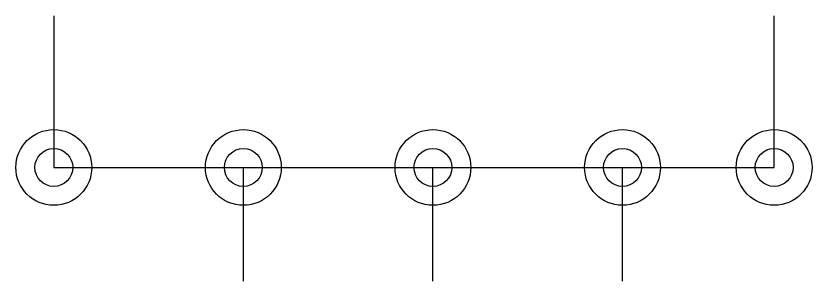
# Model space of a CAD drawing. Header units: millimetres. Extents: x 15 to 483, y 154 to 216.
# Drawn here: x 378.2 to 483.2, y 167.6 to 202.6 of the extents above; entities that cross this region are included whole.
import ezdxf

# ---------------------------------------------------------------- set-up
doc = ezdxf.new("R2010")
doc.units = ezdxf.units.MM

# ---------------------------------------------------------------- blocks, each defined once
blk = doc.blocks.new('conexion')
for radius in [5, 2.5]:
    blk.add_circle((0, 0), radius)

msp = doc.modelspace()

# ---------------------------------------------------------------- linework, layer by layer
for p, q in [((383.19, 202.63), (383.19, 192.63)), ((478.19, 182.63), (478.19, 202.63)), ((383.19, 192.63), (383.19, 182.63)), ((383.19, 182.63), (393.19, 182.63)), ((393.19, 182.63), (403.19, 182.63)), ((403.19, 182.63), (413.19, 182.63)), ((408.19, 167.63), (408.19, 182.63)), ((413.19, 182.63), (423.19, 182.63)), ((423.19, 182.63), (433.19, 182.63)), ((433.19, 182.63), (443.19, 182.63)), ((433.19, 167.63), (433.19, 182.63)), ((443.19, 182.63), (453.19, 182.63)), ((453.19, 182.63), (463.19, 182.63)), ((458.19, 182.63), (468.19, 182.63)), ((458.19, 167.63), (458.19, 182.63)), ((468.19, 182.63), (478.19, 182.63)), ((468.19, 182.63), (478.19, 182.63))]:
    msp.add_line(p, q)

# ---------------------------------------------------------------- block references
for p in [(383.19, 182.63), (408.19, 182.63), (433.19, 182.63), (458.19, 182.63), (478.19, 182.63)]:
    msp.add_blockref('conexion', p)

doc.saveas('drawing.dxf')
